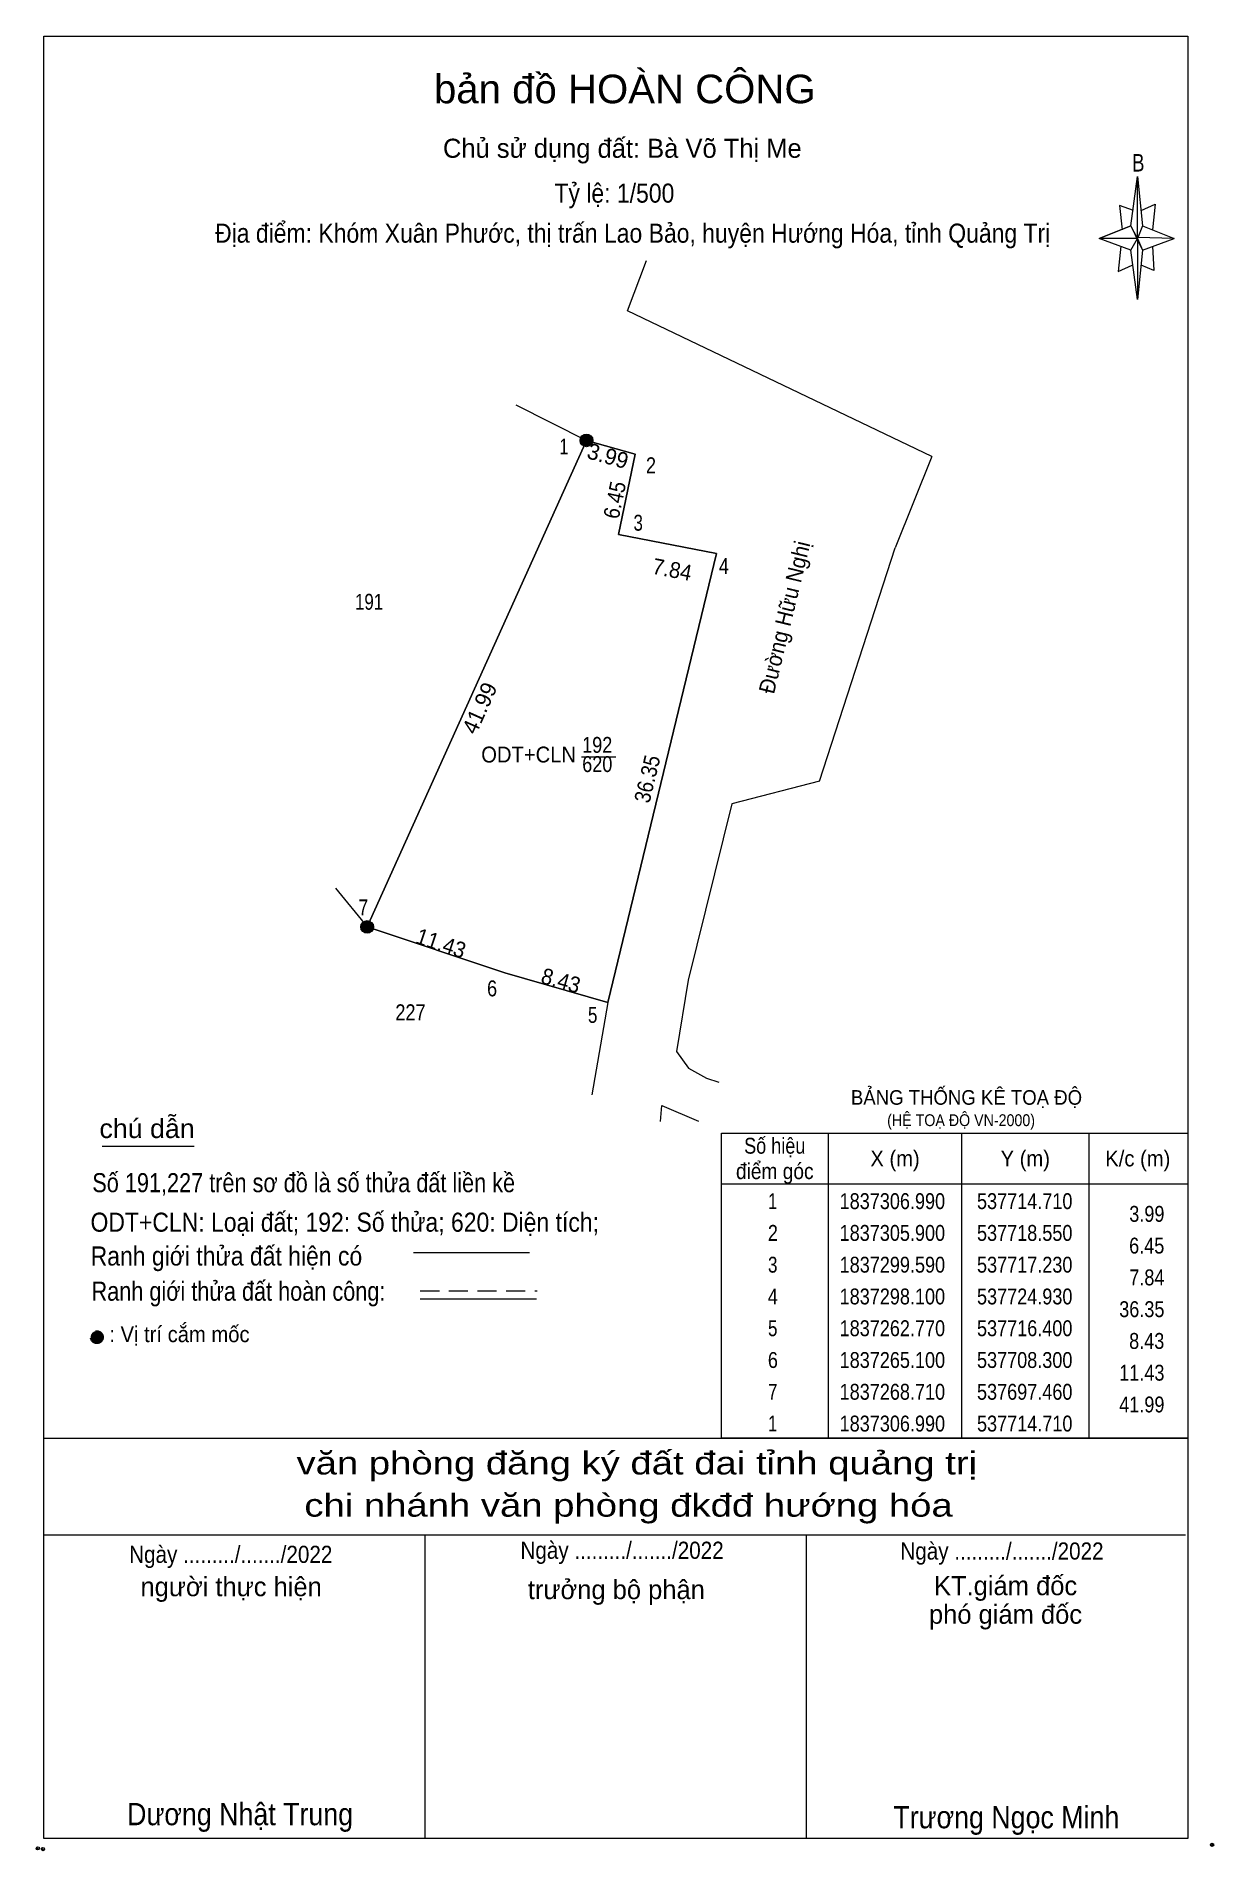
# Model space of a CAD drawing. Header units: metres. Extents: x 537671 to 537764, y 1837196 to 1837339.
import ezdxf
from ezdxf.enums import TextEntityAlignment as Align

# ---------------------------------------------------------------- set-up
doc = ezdxf.new("R2010")
doc.units = ezdxf.units.M
doc.header["$LTSCALE"] = 0.5
doc.header["$PDMODE"] = 32
doc.header["$PDSIZE"] = 0.25
doc.linetypes.add('MEDIUM_DASHED', pattern=[4.5, 3, -1.5])
for name, color, linetype, lineweight in [('1', 7, 'Continuous', 13), ('10', 7, 'Continuous', 13), ('17', 7, 'Continuous', 13), ('23', 7, 'Continuous', 13), ('5', 7, 'Continuous', 13), ('6', 7, 'Continuous', 13), ('63', 7, 'Continuous', 13)]:
    doc.layers.add(name, color=color, linetype=linetype, lineweight=lineweight)

msp = doc.modelspace()

# ---------------------------------------------------------------- hatches: boundary and pattern name
at = {"layer": '1'}
msp.add_hatch(color=256, dxfattribs=at).paths.add_polyline_path([(537676.7, 1837236.43, 1), (537675.7, 1837236.43, 1)])
at = {"layer": '10'}
for points in [[(537715.21, 1837306.99, 1), (537714.21, 1837306.99, 1)], [(537697.96, 1837268.71, 1), (537696.96, 1837268.71, 1)]]:
    msp.add_hatch(color=256, dxfattribs=at).paths.add_polyline_path(points)

# ---------------------------------------------------------------- linework, layer by layer
at = {"layer": '1'}
msp.add_lwpolyline([(537714.71, 1837306.99), (537718.55, 1837305.9), (537717.23, 1837299.59), (537724.93, 1837298.1), (537716.4, 1837262.77), (537708.3, 1837265.1), (537697.46, 1837268.71)], close=True, dxfattribs=at)
at = {"layer": '1', "linetype": 'MEDIUM_DASHED'}
msp.add_circle((537676.2, 1837236.43), 0.5, dxfattribs=at)
at = {"layer": '10'}
for p, q in [((537709.16, 1837309.78), (537714.71, 1837306.99)), ((537741.87, 1837305.73), (537739, 1837298.53)), ((537733.05, 1837280.19), (537739, 1837298.53)), ((537714.32, 1837282.09), (537717.01, 1837282.09)), ((537694.97, 1837271.77), (537697.46, 1837268.71))]:
    msp.add_line(p, q, dxfattribs=at)
for points in [[(537741.87, 1837305.73), (537717.93, 1837317.19), (537719.44, 1837321.16)], [(537718.55, 1837305.9), (537714.71, 1837306.99), (537697.46, 1837268.71)], [(537733.05, 1837280.19), (537726.15, 1837278.41), (537722.71, 1837264.52), (537721.79, 1837258.91), (537722.74, 1837257.6), (537724.15, 1837256.82), (537725.11, 1837256.5)], [(537697.46, 1837268.71), (537708.3, 1837265.1), (537716.4, 1837262.77), (537715.13, 1837255.49)], [(537720.53, 1837253.41), (537720.65, 1837254.67), (537723.52, 1837253.42)]]:
    msp.add_lwpolyline(points, dxfattribs=at)
for centre in [(537714.71, 1837306.99), (537697.46, 1837268.71)]:
    msp.add_circle(centre, 0.5, dxfattribs=at)
at = {"layer": '17'}
msp.add_line((537676.62, 1837251.45), (537683.86, 1837251.45), dxfattribs=at)
at = {"layer": '23'}
msp.add_line((537711.9, 1837308.4), (537714.71, 1837306.99), dxfattribs=at)
msp.add_lwpolyline([(537716.4, 1837262.77), (537724.93, 1837298.1), (537717.23, 1837299.59), (537718.55, 1837305.9)], dxfattribs=at)
at = {"layer": '5'}
for p, q in [((537757.54, 1837323.87), (537758.04, 1837327.77)), ((537757.54, 1837321.97), (537755.04, 1837322.87)), ((537758.44, 1837323.87), (537760.94, 1837322.87)), ((537758.44, 1837321.97), (537758.04, 1837318.07)), ((537759.24, 1837322.27), (537759.34, 1837320.37)), ((537759.34, 1837320.37), (537758.34, 1837320.77)), ((537672.02, 1837228.49), (537762.02, 1837228.49)), ((537672.02, 1837220.89), (537761.82, 1837220.89)), ((537672.02, 1837220.89), (537761.82, 1837220.89)), ((537672.02, 1837220.89), (537761.82, 1837220.89)), ((537702.02, 1837196.99), (537702.02, 1837220.89)), ((537732.02, 1837196.99), (537732.02, 1837220.89))]:
    msp.add_line(p, q, dxfattribs=at)
for points in [[(537672.02, 1837338.79), (537762.02, 1837338.79), (537762.02, 1837196.99), (537672.02, 1837196.99)], [(537758.04, 1837327.77), (537758.44, 1837323.87), (537758.04, 1837322.87)], [(537758.04, 1837322.87), (537755.04, 1837322.87), (537757.54, 1837323.87), (537758.44, 1837321.97), (537760.94, 1837322.87), (537758.04, 1837322.97)], [(537758.04, 1837322.87), (537758.04, 1837318.07), (537757.54, 1837321.97)]]:
    msp.add_lwpolyline(points, close=True, dxfattribs=at)
for points in [[(537757.74, 1837325.07), (537756.64, 1837325.47), (537756.84, 1837323.57)], [(537758.34, 1837325.07), (537759.44, 1837325.57), (537759.24, 1837323.57)], [(537758.04, 1837322.87), (537757.54, 1837323.87), (537755.04, 1837322.87)], [(537758.04, 1837322.87), (537758.44, 1837321.97), (537760.94, 1837322.87)], [(537756.74, 1837322.27), (537756.54, 1837320.27), (537757.64, 1837320.77)], [(537762.02, 1837196.99), (537672.02, 1837196.99), (537672.02, 1837220.89)]]:
    msp.add_lwpolyline(points, dxfattribs=at)
for p in [(537671.56, 1837196.21), (537671.96, 1837196.15)]:
    msp.add_point(p, dxfattribs=at)
at = {"layer": '6'}
for p, q in [((537701.1, 1837243.09), (537710.24, 1837243.09)), ((537701.64, 1837239.45), (537710.78, 1837239.45))]:
    msp.add_line(p, q, dxfattribs=at)
at = {"layer": '6', "linetype": 'MEDIUM_DASHED'}
msp.add_line((537701.64, 1837240.07), (537710.84, 1837240.07), dxfattribs=at)
at = {"layer": '6'}
msp.add_point((537763.92, 1837196.49), dxfattribs=at)
at = {"layer": '63'}
for p, q in [((537733.72, 1837252.49), (537733.72, 1837228.49)), ((537744.22, 1837252.49), (537744.22, 1837228.49)), ((537754.22, 1837252.49), (537754.22, 1837228.49)), ((537725.32, 1837248.49), (537762.02, 1837248.49))]:
    msp.add_line(p, q, dxfattribs=at)
msp.add_lwpolyline([(537725.32, 1837252.49), (537762.02, 1837252.49), (537762.02, 1837228.49), (537725.32, 1837228.49)], close=True, dxfattribs=at)

# ---------------------------------------------------------------- texts
at = {"layer": '1'}
for s, width, p in [('191', 0.8, (537697.61, 1837293.67)), ('ODT+CLN', 0.95, (537710.16, 1837281.65)), ('192', 0.85, (537715.555, 1837282.41)), ('620', 0.85, (537715.56, 1837280.9)), ('227', 0.85, (537700.865, 1837261.37)), (': Vị trí cắm mốc', 0.95, (537682.695, 1837236.04))]:
    msp.add_text(s, height=1.25, dxfattribs=dict(at, width=width)).set_placement(p, align=Align.CENTER)
for s, height, width, p in [('BẢNG THỐNG KÊ TOẠ ĐỘ ', 1.15, 0.95, (537735.51, 1837254.72)), ('(HỆ TOẠ ĐỘ VN-2000)', 0.93, 0.9, (537738.36, 1837253.04))]:
    msp.add_text(s, height=height, dxfattribs=dict(at, width=width)).set_placement(p)
at = {"layer": '5'}
for s, height, width, p in [('bản đồ HOÀN CÔNG', 2.25, 1.05, (537717.725, 1837333.52)), ('B', 1.378, 0.8, (537758.11, 1837328.15)), ('Tỷ lệ: 1/500', 1.5, 0.9, (537716.905, 1837325.7)), ('Địa điểm: Khóm Xuân Phước, thị trấn Lao Bảo, huyện Hướng Hóa, tỉnh Quảng Trị', 1.5, 0.9, (537718.345, 1837322.55)), ('văn phòng đăng ký đất đai tỉnh quảng trị', 1.8, 1.25, (537718.67, 1837225.63)), ('chi nhánh văn phòng đkđđ hướng hóa', 1.8, 1.25, (537718.02, 1837222.31)), ('Ngày ........./......./2022', 1.35, 0.9, (537686.73, 1837218.67)), ('Ngày ........./......./2022', 1.35, 0.9, (537717.51, 1837218.99)), ('Ngày ........./......./2022', 1.35, 0.9, (537747.39, 1837218.93)), ('Dương Nhật Trung', 1.75, 0.9, (537687.465, 1837198.03)), ('Trương Ngọc Minh', 1.75, 0.9, (537747.735, 1837197.79))]:
    msp.add_text(s, height=height, dxfattribs=dict(at, width=width)).set_placement(p, align=Align.CENTER)
for s, p in [('Chủ sử dụng đất: Bà Võ Thị Me', (537717.53, 1837329.23)), ('người thực hiện', (537686.76, 1837216.05)), ('trưởng bộ phận', (537717.06, 1837215.82)), ('KT.giám đốc', (537747.675, 1837216.13)), ('phó giám đốc', (537747.67, 1837213.88))]:
    msp.add_text(s, height=1.5, dxfattribs=at).set_placement(p, align=Align.CENTER)
at = {"layer": '6'}
for s, width, p in [('chú dẫn', 1.05, (537676.4, 1837252.1)), ('Số 191,227 trên sơ đồ là số thửa đất liền kề', 0.85, (537675.84, 1837247.84)), ('ODT+CLN: Loại đất; 192: Số thửa; 620: Diện tích;', 0.9, (537675.7, 1837244.73)), ('Ranh giới thửa đất hiện có ', 0.9, (537675.71, 1837242.07)), ('Ranh giới thửa đất hoàn công:', 0.85, (537675.78, 1837239.3))]:
    msp.add_text(s, height=1.5, dxfattribs=dict(at, width=width)).set_placement(p)
at = {"layer": '63'}
for s, width, p in [(' 1', 0.75, (537713.28, 1837305.89)), (' 2', 0.85, (537720.18, 1837304.41)), (' 3', 0.8, (537719.15, 1837299.89)), (' 4', 0.85, (537725.91, 1837296.48)), (' 7', 0.8, (537697.53, 1837269.62)), (' 6', 0.85, (537707.68, 1837263.25)), (' 5', 0.8, (537715.57, 1837261.16)), ('3.99', 0.85, (537760.17, 1837245.51)), ('6.45', 0.85, (537760.16, 1837243.01)), ('7.84', 0.85, (537760.17, 1837240.51)), ('36.35', 0.85, (537760.17, 1837238.01)), ('8.43', 0.85, (537760.16, 1837235.51)), ('11.43', 0.85, (537760.17, 1837233.01)), ('41.99', 0.85, (537760.17, 1837230.51))]:
    msp.add_text(s, height=1.25, dxfattribs=dict(at, width=width)).set_placement(p, align=Align.RIGHT)
for s, rotation, p in [('3.99', 344.153, (537716.2243, 1837305.1701)), ('41.99', 65.742, (537706.8776, 1837285.6732))]:
    msp.add_text(s, height=1.25, rotation=rotation, dxfattribs=at).set_placement(p, align=Align.CENTER)
for s, rotation, width, p in [('6.45', 78.185, 0.9, (537717.539, 1837302.177)), ('Đường Hữu Nghị', 76.426, 0.95, (537730.8925, 1837292.9333)), ('7.84', 349.048, 0.95, (537721.3363, 1837296.2205)), ('36.35', 76.426, 0.9, (537720.0959, 1837280.2083)), ('11.43', 341.581, 0.95, (537703.0725, 1837266.8331)), ('8.43', 343.952, 0.95, (537712.5272, 1837263.8922))]:
    msp.add_text(s, height=1.25, rotation=rotation, dxfattribs=dict(at, width=width)).set_placement(p, align=Align.CENTER)
msp.add_text('D', height=0.01, dxfattribs=at).set_placement((537673.0749, 1837253.46), align=Align.CENTER)
msp.add_text('D', height=0.01, dxfattribs=at).set_placement((537673.0749, 1837253.46), align=Align.CENTER)
msp.add_text('D', height=0.01, dxfattribs=at).set_placement((537673.0749, 1837253.46), align=Align.CENTER)
msp.add_text('D', height=0.01, dxfattribs=at).set_placement((537673.0749, 1837253.46), align=Align.CENTER)
msp.add_text('D', height=0.01, dxfattribs=at).set_placement((537673.0749, 1837253.46), align=Align.CENTER)
msp.add_text('D', height=0.01, dxfattribs=at).set_placement((537673.0749, 1837253.46), align=Align.CENTER)
msp.add_text('D', height=0.01, dxfattribs=at).set_placement((537673.0749, 1837253.46), align=Align.CENTER)
msp.add_text('D', height=0.01, dxfattribs=at).set_placement((537673.0749, 1837253.46), align=Align.CENTER)
msp.add_text('D', height=0.01, dxfattribs=at).set_placement((537673.0749, 1837253.46), align=Align.CENTER)
msp.add_text('D', height=0.01, dxfattribs=at).set_placement((537673.0749, 1837253.46), align=Align.CENTER)
msp.add_text('D', height=0.01, dxfattribs=at).set_placement((537673.0749, 1837253.46), align=Align.CENTER)
msp.add_text('D', height=0.01, dxfattribs=at).set_placement((537673.0749, 1837253.46), align=Align.CENTER)
msp.add_text('D', height=0.01, dxfattribs=at).set_placement((537673.0749, 1837253.46), align=Align.CENTER)
msp.add_text('D', height=0.01, dxfattribs=at).set_placement((537673.0749, 1837253.46), align=Align.CENTER)
msp.add_text('D', height=0.01, dxfattribs=at).set_placement((537673.0749, 1837253.46), align=Align.CENTER)
for s, width, p in [('Số hiệu', 0.85, (537729.52, 1837250.87)), ('điểm góc', 0.9, (537729.52, 1837248.87)), ('X (m)', 0.95, (537738.98, 1837249.87)), ('Y (m)', 0.95, (537749.225, 1837249.87)), ('K/c (m)', 0.95, (537758.075, 1837249.87)), (' 1', 0.75, (537729.18, 1837246.51)), ('1837306.990', 0.85, (537738.77, 1837246.51)), ('537714.710', 0.85, (537749.18, 1837246.51)), (' 2', 0.85, (537729.175, 1837244.01)), ('1837305.900', 0.85, (537738.77, 1837244.01)), ('537718.550', 0.85, (537749.18, 1837244.01)), (' 3', 0.8, (537729.175, 1837241.51)), ('1837299.590', 0.85, (537738.77, 1837241.51)), ('537717.230', 0.85, (537749.18, 1837241.51)), (' 4', 0.85, (537729.17, 1837239.01)), ('1837298.100', 0.85, (537738.77, 1837239.01)), ('537724.930', 0.85, (537749.18, 1837239.01)), (' 5', 0.8, (537729.175, 1837236.51)), ('1837262.770', 0.85, (537738.77, 1837236.51)), ('537716.400', 0.85, (537749.18, 1837236.51)), (' 6', 0.85, (537729.175, 1837234.01)), ('1837265.100', 0.85, (537738.77, 1837234.01)), ('537708.300', 0.85, (537749.18, 1837234.01)), (' 7', 0.8, (537729.175, 1837231.51)), ('1837268.710', 0.85, (537738.77, 1837231.51)), ('537697.460', 0.85, (537749.18, 1837231.51)), (' 1', 0.75, (537729.18, 1837229.01)), ('1837306.990', 0.85, (537738.77, 1837229.01)), ('537714.710', 0.85, (537749.18, 1837229.01))]:
    msp.add_text(s, height=1.25, dxfattribs=dict(at, width=width)).set_placement(p, align=Align.CENTER)

doc.saveas('drawing.dxf')
